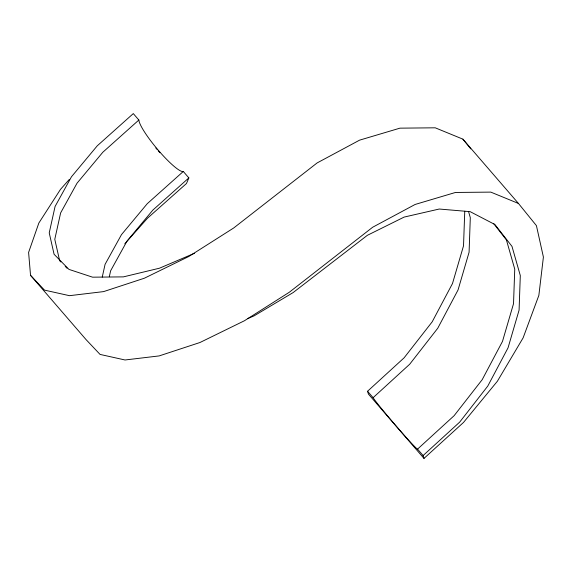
<?xml version="1.0" encoding="UTF-8"?>
<svg xmlns="http://www.w3.org/2000/svg" width="572" height="572" viewBox="0 0 572 572"><rect width="100%" height="100%" fill="white"/><g stroke="black" fill="none" stroke-linecap="round" stroke-linejoin="round"><path stroke-width="0.86" d="M464.75 211.254L463.527 245.81L452.495 283.519L432.203 321.8L404.125 357.807L367.553 391.255L368.447 394.101L423.995 458.408L463.52 422.429L497.397 381.224L523.144 337.809L538.86 295.388L543.4 257.057L536.429 225.647L518.454 203.453L462.898 139.153L435.242 127.813L399.935 128.157L359.573 140.154L317.117 162.934L233.719 227.963L188.86 256.463L144.401 278.207L103.603 291.606L69.469 295.681L44.509 290.118L30.538 275.339L28.6 252.424L38.832 223.059L60.475 189.389L69.219 179.536M102.245 277.127L105.076 264.35L121.478 234.634L147.261 203.689L183.297 171.464L188.853 177.899L186.493 183.498L147.505 218.204L124.775 243.836M109.309 276.741L110.632 270.785L127.034 241.062L152.817 210.124L188.853 177.899M423.995 458.408L423.101 455.555L417.546 449.127A34.484 1.28 49.4 0 1 396.153 426.04A34.484 1.28 49.4 0 1 373.108 397.69L409.681 364.242L437.759 328.228L458.05 289.954L469.083 252.245L470.306 217.682L468.597 211.676M417.546 449.127L454.125 415.68L482.203 379.672L502.495 341.391L513.527 303.682L514.75 269.126L506.427 239.947L493.622 223.552M423.101 455.555L459.681 422.115L487.759 386.1L508.05 347.826L519.083 310.117L520.306 275.554L511.983 246.375L494.902 224.517L470.17 211.661L439.239 209.03L404.125 217.088L367.353 235.321L293.114 292.585L254.054 315.887L247.554 318.654M194.437 253.31L159.495 268.197L123.388 276.877L92.564 277.177L68.947 269.391L54.083 254.275L49.228 232.883L55.076 206.478L71.479 176.762L97.261 145.817L133.297 113.592L138.853 120.027L102.817 152.252L77.034 183.19L60.632 212.913L54.783 239.31L59.638 260.71L60.882 261.969M518.454 203.453L490.797 192.113L455.491 192.457L415.129 204.454L372.672 227.234L289.275 292.271L244.416 320.763L199.957 342.514L159.159 355.913L125.025 359.981L100.057 354.418L86.093 339.639L30.538 275.339M65.215 266.373L67.074 268.261M367.553 391.255L373.108 397.683M155.827 147.998L156.978 149.342M158.137 150.679L159.874 152.688M462.898 139.153L470.763 148.863M183.29 171.464A34.484 5.87 50 0 1 158.894 150.929A34.484 5.87 50 0 1 138.853 120.027"/></g></svg>
